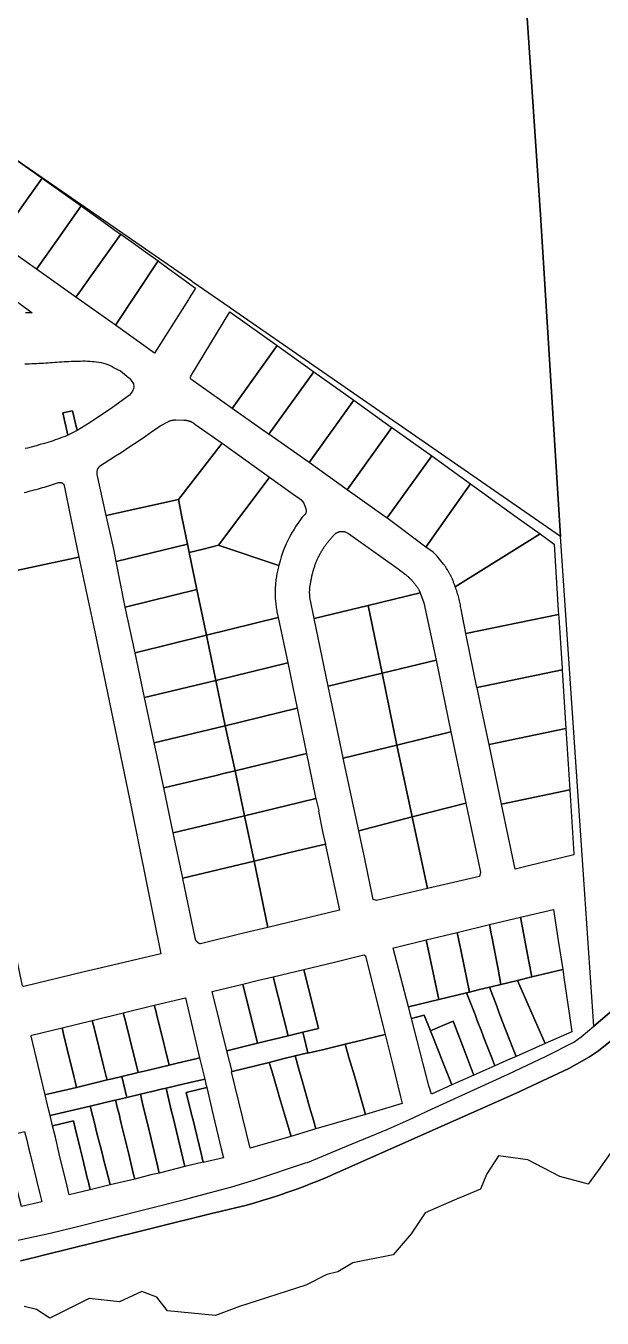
# Model space of a CAD drawing. Header units: metres. Extents: x 3 to 1005126, y 39 to 4383651.
# Drawn here: x 493568.1 to 493767.5, y 4357018 to 4357465.3 of the extents above; entities that cross this region are included whole.
import ezdxf

# ---------------------------------------------------------------- set-up
doc = ezdxf.new("R2010")
doc.units = ezdxf.units.M
doc.header["$MEASUREMENT"] = 0
doc.layers.add('TM_Llucmajor', color=7, linetype='Continuous')

msp = doc.modelspace()

# ---------------------------------------------------------------- linework, layer by layer
at = {"layer": 'TM_Llucmajor', "linetype": 'Continuous', "flags": 128}
for points in [[(493772.34, 4357125.59), (493764.61, 4357119.01), (493761.18, 4357169.81), (493753.15, 4357288.52), (493746.29, 4357398.07), (493746.28, 4357398.2), (493729.61, 4357645.42), (493728.37, 4357663.77), (493834.2, 4357673.84)], [(493729.61, 4357645.42), (493746.28, 4357398.2), (493746.29, 4357398.07), (493753.15, 4357288.52), (493638.93, 4357367.57), (493638.48, 4357367.88), (493625.87, 4357376.6), (493625.47, 4357376.88), (493561.35, 4357421.26), (493525.48, 4357447.17), (493523.63, 4357448.49), (493520.56, 4357450.67), (493518.77, 4357451.94), (493504.33, 4357462.18), (493485.79, 4357475.32)], [(493551.22, 4357380), (493570.26, 4357365.95), (493567.94, 4357365.96)], [(493567.72, 4357348.29), (493568.52, 4357348.32), (493569.32, 4357348.35), (493570.12, 4357348.39), (493570.93, 4357348.42), (493571.73, 4357348.46), (493572.53, 4357348.5), (493573.33, 4357348.54), (493574.14, 4357348.58), (493574.94, 4357348.62), (493575.74, 4357348.67), (493576.54, 4357348.73), (493577.34, 4357348.79), (493578.14, 4357348.85), (493578.94, 4357348.91), (493579.74, 4357348.97), (493580.54, 4357349.03), (493581.35, 4357349.08), (493582.15, 4357349.13), (493582.95, 4357349.17), (493583.75, 4357349.21), (493584.56, 4357349.23), (493585.36, 4357349.26), (493586.16, 4357349.28), (493586.97, 4357349.29), (493587.77, 4357349.31), (493588.57, 4357349.31), (493589.37, 4357349.29), (493590.17, 4357349.24), (493590.97, 4357349.17), (493591.77, 4357349.08), (493592.57, 4357348.97), (493593.37, 4357348.85), (493594.17, 4357348.72), (493594.97, 4357348.55), (493595.74, 4357348.34), (493596.5, 4357348.06), (493597.22, 4357347.71), (493597.93, 4357347.34), (493598.64, 4357346.97), (493599.35, 4357346.6), (493600.07, 4357346.23), (493600.78, 4357345.86), (493603.67, 4357343.5), (493603.89, 4357343.3), (493604.29, 4357342.85), (493605.37, 4357341.39), (493605.41, 4357340.29), (493605.36, 4357339.77), (493604.93, 4357338.8), (493604, 4357337.48), (493598.03, 4357333.15), (493590.3, 4357328.01), (493585.79, 4357325.25), (493584.24, 4357332.09), (493580.87, 4357331.33), (493582.61, 4357323.59), (493581.9, 4357323.32), (493581.17, 4357323.04), (493580.45, 4357322.77), (493579.72, 4357322.5), (493579, 4357322.22), (493578.27, 4357321.95), (493577.54, 4357321.69), (493576.8, 4357321.45), (493576.06, 4357321.22), (493575.32, 4357321), (493574.58, 4357320.79), (493573.08, 4357320.37), (493572.33, 4357320.17), (493571.59, 4357319.96), (493568.59, 4357319.16), (493567.84, 4357318.97)], [(493567.43, 4357303.75), (493568.15, 4357303.93), (493568.86, 4357304.11), (493569.57, 4357304.3), (493570.28, 4357304.49), (493570.99, 4357304.68), (493571.69, 4357304.87), (493572.4, 4357305.07), (493573.11, 4357305.27), (493573.81, 4357305.47), (493574.52, 4357305.67), (493575.22, 4357305.88), (493575.92, 4357306.09), (493576.62, 4357306.3), (493577.32, 4357306.52), (493578.02, 4357306.74), (493578.72, 4357306.96), (493579.42, 4357307.18), (493579.55, 4357307.22), (493579.62, 4357307.23), (493579.69, 4357307.24), (493579.76, 4357307.25), (493579.84, 4357307.25), (493579.91, 4357307.25), (493579.98, 4357307.25), (493580.06, 4357307.24), (493580.13, 4357307.23), (493580.21, 4357307.22), (493580.28, 4357307.2), (493580.36, 4357307.18), (493580.43, 4357307.16), (493580.51, 4357307.13), (493580.65, 4357307.06), (493580.71, 4357307.02), (493580.78, 4357306.97), (493580.84, 4357306.93), (493580.9, 4357306.88), (493580.96, 4357306.83), (493581.06, 4357306.72), (493581.11, 4357306.66), (493581.15, 4357306.6), (493581.19, 4357306.54), (493581.23, 4357306.48), (493581.27, 4357306.42), (493581.3, 4357306.36), (493581.35, 4357306.23), (493583.54, 4357295.4), (493586.38, 4357281.41), (493537.76, 4357271)], [(493554.11, 4357042.54), (493576.46, 4357047.38), (493584.97, 4357049.44), (493622.95, 4357059.08), (493626.34, 4357059.94), (493639.4, 4357063.43), (493647.66, 4357065.96), (493664.8, 4357071.71), (493665.5, 4357071.91), (493679.03, 4357077.49), (493693.31, 4357083.38), (493693.59, 4357083.49), (493700.86, 4357086.7), (493708.44, 4357090.32), (493734.98, 4357102.47), (493748.17, 4357108.62), (493757.68, 4357113.56), (493760.26, 4357115.31), (493764.61, 4357119.01), (493764.61, 4357119.01), (493772.34, 4357125.59)], [(493772.19, 4357115.3), (493766.3, 4357110.48), (493763.1, 4357108.4), (493755.97, 4357104.39), (493746.84, 4357100.15), (493737.49, 4357095.77), (493675.93, 4357068.37), (493675.12, 4357068.02), (493672.37, 4357066.82), (493669.6, 4357065.67), (493666.82, 4357064.55), (493664.02, 4357063.47), (493661.2, 4357062.44), (493658.38, 4357061.44), (493655.53, 4357060.48), (493652.68, 4357059.56), (493649.81, 4357058.68), (493646.93, 4357057.83), (493644.04, 4357057.03), (493641.14, 4357056.27), (493638.22, 4357055.55), (493635.3, 4357054.87), (493632.37, 4357054.23), (493592.86, 4357044.35), (493573.66, 4357039.63), (493572.04, 4357039.24), (493569.12, 4357038.55), (493566.2, 4357037.88)], [(493566.2, 4357037.88), (493569.12, 4357038.55), (493572.04, 4357039.24), (493573.66, 4357039.63), (493592.86, 4357044.35), (493632.37, 4357054.23), (493635.3, 4357054.87), (493638.22, 4357055.55), (493641.14, 4357056.27), (493644.04, 4357057.03), (493646.93, 4357057.83), (493649.81, 4357058.68), (493652.68, 4357059.56), (493655.53, 4357060.48), (493658.38, 4357061.44), (493661.2, 4357062.44), (493664.02, 4357063.47), (493666.82, 4357064.55), (493669.6, 4357065.67), (493672.37, 4357066.82), (493675.12, 4357068.02), (493675.93, 4357068.37), (493737.49, 4357095.77), (493746.84, 4357100.15), (493755.97, 4357104.39), (493763.1, 4357108.4), (493766.3, 4357110.48), (493772.19, 4357115.3)], [(493771.86, 4357077.33), (493766.13, 4357069.08), (493765.85, 4357068.67), (493762.64, 4357064.41), (493761.1, 4357064.83), (493752.86, 4357067.07), (493741.83, 4357072.77), (493731.69, 4357074.19), (493727.6, 4357067.96), (493726.71, 4357065.74), (493725.47, 4357062.63), (493718.25, 4357059.63), (493718.18, 4357059.6), (493706.26, 4357054.45), (493701.46, 4357047.15), (493695.23, 4357039.86), (493681.18, 4357037.19), (493676.02, 4357033.99), (493672.29, 4357033.1), (493664.99, 4357029.37), (493642.05, 4357022.07), (493633.69, 4357018.87), (493617.15, 4357020.47), (493613.41, 4357025.27), (493608.26, 4357027.23), (493600.43, 4357023.67), (493589.93, 4357024.74), (493576.42, 4357017.99), (493571.79, 4357021.01), (493567.52, 4357022.07)]]:
    msp.add_lwpolyline(points, dxfattribs=at)
for points in [[(493558.17, 4357390.7), (493544.87, 4357400.16), (493560.28, 4357422.09), (493573.7, 4357412.59), (493568.83, 4357405.72), (493563.08, 4357397.62), (493558.17, 4357390.7)], [(493571.78, 4357381.04), (493558.17, 4357390.7), (493563.08, 4357397.62), (493568.83, 4357405.72), (493573.7, 4357412.59), (493577, 4357410.23), (493587.16, 4357402.99), (493579.34, 4357391.82), (493575.48, 4357386.32), (493571.78, 4357381.04)], [(493585.38, 4357371.4), (493571.78, 4357381.04), (493575.48, 4357386.32), (493579.34, 4357391.82), (493587.16, 4357402.99), (493595.06, 4357397.35), (493599.38, 4357394.27), (493600.96, 4357393.14), (493590.59, 4357378.67), (493586.98, 4357373.63), (493585.38, 4357371.4)], [(493599.04, 4357361.71), (493585.38, 4357371.4), (493586.98, 4357373.63), (493590.59, 4357378.67), (493600.96, 4357393.14), (493606.14, 4357389.46), (493609.46, 4357387.08), (493613.84, 4357383.96), (493599.04, 4357361.71)], [(493624.65, 4357371.07), (493624.33, 4357370.56), (493612.64, 4357352.06), (493599.04, 4357361.71), (493613.84, 4357383.96), (493613.94, 4357383.89), (493617.1, 4357381.59), (493621.41, 4357378.46), (493621.56, 4357378.35), (493624.72, 4357376.04), (493626.83, 4357374.51), (493626.22, 4357373.54), (493624.65, 4357371.07)], [(493639.52, 4357332.89), (493625.21, 4357343.02), (493625.1, 4357343.22), (493625.03, 4357343.5), (493625.06, 4357343.75), (493625.17, 4357344), (493638.68, 4357366.29), (493655, 4357354.67), (493639.52, 4357332.89)], [(493652.21, 4357323.91), (493652.09, 4357323.99), (493639.52, 4357332.89), (493655, 4357354.67), (493667.73, 4357345.6), (493652.21, 4357323.91)], [(493666.12, 4357314.13), (493652.21, 4357323.91), (493667.73, 4357345.6), (493681.56, 4357335.71), (493666.12, 4357314.13)], [(493679.29, 4357304.65), (493666.12, 4357314.13), (493681.56, 4357335.71), (493694.55, 4357326.41), (493694.76, 4357326.26), (493679.29, 4357304.65)], [(493582.61, 4357323.59), (493580.87, 4357331.33), (493584.24, 4357332.09), (493585.79, 4357325.25), (493582.61, 4357323.59)], [(493595.9, 4357295.81), (493592.77, 4357309.95), (493592.73, 4357310.15), (493592.71, 4357310.35), (493592.7, 4357310.46), (493592.7, 4357310.79), (493592.71, 4357310.9), (493592.73, 4357311.01), (493592.74, 4357311.12), (493592.76, 4357311.24), (493592.82, 4357311.46), (493592.86, 4357311.57), (493592.89, 4357311.69), (493592.94, 4357311.8), (493592.98, 4357311.9), (493593.03, 4357312.01), (493593.09, 4357312.11), (493593.15, 4357312.22), (493593.21, 4357312.32), (493593.27, 4357312.41), (493593.34, 4357312.51), (493593.41, 4357312.6), (493593.48, 4357312.68), (493593.55, 4357312.77), (493593.63, 4357312.85), (493593.71, 4357312.92), (493593.79, 4357313), (493593.87, 4357313.06), (493593.95, 4357313.13), (493595.22, 4357313.92), (493599.15, 4357316.41), (493600.45, 4357317.26), (493601.75, 4357318.1), (493603.05, 4357318.96), (493605.63, 4357320.68), (493606.92, 4357321.55), (493609.48, 4357323.31), (493610.75, 4357324.19), (493612.02, 4357325.08), (493613.29, 4357325.98), (493614.55, 4357326.88), (493617.46, 4357328.38), (493617.61, 4357328.44), (493617.76, 4357328.49), (493617.91, 4357328.55), (493618.06, 4357328.6), (493618.21, 4357328.64), (493618.37, 4357328.69), (493618.52, 4357328.73), (493618.68, 4357328.77), (493618.83, 4357328.8), (493618.99, 4357328.83), (493619.15, 4357328.86), (493619.31, 4357328.89), (493619.46, 4357328.92), (493619.62, 4357328.94), (493619.78, 4357328.95), (493619.94, 4357328.97), (493622.76, 4357328.87), (493622.89, 4357328.86), (493623.01, 4357328.85), (493623.14, 4357328.84), (493623.27, 4357328.83), (493623.39, 4357328.81), (493623.52, 4357328.79), (493623.65, 4357328.77), (493623.78, 4357328.75), (493623.9, 4357328.72), (493624.03, 4357328.69), (493624.15, 4357328.66), (493624.28, 4357328.63), (493624.4, 4357328.59), (493624.53, 4357328.55), (493624.65, 4357328.51), (493624.77, 4357328.47), (493624.89, 4357328.42), (493625.01, 4357328.37), (493625.13, 4357328.32), (493625.25, 4357328.27), (493625.37, 4357328.21), (493625.48, 4357328.15), (493625.6, 4357328.09), (493625.71, 4357328.03), (493625.82, 4357327.97), (493625.93, 4357327.9), (493626.04, 4357327.83), (493626.15, 4357327.76), (493626.25, 4357327.69), (493626.36, 4357327.61), (493626.46, 4357327.54), (493626.56, 4357327.46), (493635.99, 4357320.82), (493620.91, 4357301.38), (493595.9, 4357295.81)], [(493692.47, 4357295.4), (493679.29, 4357304.65), (493694.76, 4357326.26), (493708.52, 4357316.44), (493693.3, 4357295.4), (493693.02, 4357295.01), (493692.95, 4357295.06), (493692.47, 4357295.4)], [(493635.99, 4357320.82), (493652.42, 4357309.06), (493652.27, 4357308.86), (493634.78, 4357285.54), (493629.42, 4357284.14), (493624.59, 4357282.96), (493624, 4357285.9), (493622.1, 4357295.4), (493620.91, 4357301.38), (493635.99, 4357320.82)], [(493706.47, 4357284.9), (493693.02, 4357295.01), (493693.3, 4357295.4), (493708.52, 4357316.44), (493721.91, 4357306.82), (493713.87, 4357295.4), (493706.47, 4357284.9)], [(493655.87, 4357279.34), (493655.86, 4357279.28), (493655.68, 4357278.51), (493655.66, 4357278.52), (493655.66, 4357278.51), (493634.95, 4357285.48), (493634.78, 4357285.54), (493652.27, 4357308.86), (493652.42, 4357309.06), (493660.62, 4357303.23), (493662.73, 4357301.73), (493663.19, 4357301.36), (493663.95, 4357300.58), (493664.27, 4357300.1), (493664.78, 4357298.85), (493665.03, 4357297.77), (493665.04, 4357297.2), (493664.94, 4357296.65), (493664.57, 4357296.2), (493663.72, 4357295.19), (493662.45, 4357293.43), (493661.55, 4357292.11), (493660.88, 4357291.06), (493660.57, 4357290.55), (493660.27, 4357290.04), (493659.38, 4357288.51), (493658.11, 4357285.99), (493657.12, 4357283.54), (493656.45, 4357281.53), (493656.04, 4357280.07), (493655.87, 4357279.34)], [(493716.68, 4357271.1), (493716.6, 4357271.37), (493716.51, 4357271.63), (493716.42, 4357271.89), (493716.32, 4357272.16), (493716.23, 4357272.42), (493716.13, 4357272.68), (493716.02, 4357272.94), (493715.92, 4357273.2), (493715.81, 4357273.46), (493715.7, 4357273.72), (493715.59, 4357273.97), (493715.47, 4357274.23), (493715.35, 4357274.48), (493715.23, 4357274.74), (493715.1, 4357274.99), (493714.98, 4357275.24), (493714.85, 4357275.49), (493714.71, 4357275.73), (493714.58, 4357275.98), (493714.44, 4357276.22), (493714.3, 4357276.47), (493714.16, 4357276.71), (493714.01, 4357276.95), (493713.86, 4357277.18), (493713.71, 4357277.42), (493713.56, 4357277.65), (493713.4, 4357277.89), (493713.25, 4357278.12), (493713.09, 4357278.35), (493712.92, 4357278.57), (493712.76, 4357278.8), (493712.59, 4357279.02), (493711.28, 4357280.71), (493710.4, 4357281.71), (493708.99, 4357283.15), (493706.47, 4357284.9), (493713.87, 4357295.4), (493721.91, 4357306.82), (493737.74, 4357295.4), (493746.02, 4357289.43), (493716.68, 4357271.1)], [(493595.99, 4357295.4), (493595.9, 4357295.81), (493620.91, 4357301.38), (493622.1, 4357295.4), (493624, 4357285.9), (493599.33, 4357279.89), (493598.47, 4357284.18), (493595.99, 4357295.4)], [(493667.83, 4357260.15), (493666.54, 4357266.42), (493666.51, 4357266.62), (493666.47, 4357266.81), (493666.44, 4357267.01), (493666.42, 4357267.21), (493666.39, 4357267.41), (493666.37, 4357267.61), (493666.35, 4357267.81), (493666.33, 4357268.01), (493666.32, 4357268.21), (493666.31, 4357268.41), (493666.3, 4357268.61), (493666.29, 4357268.82), (493666.29, 4357269.02), (493666.29, 4357269.22), (493666.29, 4357269.42), (493666.29, 4357269.62), (493666.3, 4357269.82), (493666.3, 4357270.03), (493666.32, 4357270.23), (493666.33, 4357270.43), (493666.35, 4357270.63), (493666.36, 4357270.83), (493666.39, 4357271.03), (493666.41, 4357271.23), (493666.44, 4357271.43), (493666.46, 4357271.63), (493666.5, 4357271.83), (493666.53, 4357272.03), (493666.57, 4357272.22), (493666.61, 4357272.42), (493666.65, 4357272.61), (493666.69, 4357272.81), (493666.73, 4357273.1), (493666.78, 4357273.39), (493666.83, 4357273.68), (493666.88, 4357273.97), (493666.94, 4357274.26), (493667, 4357274.54), (493667.06, 4357274.83), (493667.12, 4357275.12), (493667.19, 4357275.41), (493667.26, 4357275.7), (493667.34, 4357275.98), (493667.41, 4357276.27), (493667.49, 4357276.56), (493667.57, 4357276.84), (493667.66, 4357277.13), (493667.75, 4357277.41), (493667.84, 4357277.7), (493667.93, 4357277.98), (493668.03, 4357278.26), (493668.13, 4357278.54), (493668.23, 4357278.82), (493668.34, 4357279.1), (493668.45, 4357279.38), (493668.56, 4357279.66), (493668.68, 4357279.94), (493668.79, 4357280.21), (493668.91, 4357280.49), (493669.04, 4357280.76), (493669.16, 4357281.03), (493669.29, 4357281.3), (493669.42, 4357281.57), (493669.56, 4357281.84), (493669.69, 4357282.11), (493669.83, 4357282.38), (493669.98, 4357282.64), (493670.12, 4357282.9), (493670.27, 4357283.16), (493670.42, 4357283.42), (493670.57, 4357283.68), (493670.73, 4357283.94), (493670.88, 4357284.19), (493671.04, 4357284.44), (493671.21, 4357284.7), (493671.37, 4357284.94), (493671.54, 4357285.19), (493671.71, 4357285.44), (493671.88, 4357285.68), (493672.06, 4357285.92), (493672.23, 4357286.16), (493672.41, 4357286.4), (493672.59, 4357286.64), (493672.78, 4357286.87), (493672.96, 4357287.1), (493673.15, 4357287.33), (493673.34, 4357287.56), (493673.53, 4357287.78), (493673.73, 4357288), (493673.92, 4357288.23), (493674.12, 4357288.44), (493674.32, 4357288.66), (493674.52, 4357288.87), (493674.73, 4357289.08), (493674.93, 4357289.29), (493675.14, 4357289.5), (493675.23, 4357289.57), (493675.32, 4357289.63), (493675.41, 4357289.7), (493675.5, 4357289.76), (493675.6, 4357289.82), (493675.7, 4357289.87), (493675.8, 4357289.93), (493675.9, 4357289.98), (493676.01, 4357290.03), (493676.11, 4357290.07), (493676.22, 4357290.11), (493676.33, 4357290.15), (493676.44, 4357290.18), (493676.55, 4357290.21), (493676.67, 4357290.24), (493676.78, 4357290.26), (493676.9, 4357290.28), (493677.01, 4357290.3), (493677.13, 4357290.31), (493677.24, 4357290.32), (493677.36, 4357290.33), (493677.48, 4357290.33), (493677.59, 4357290.33), (493677.71, 4357290.32), (493677.82, 4357290.31), (493677.93, 4357290.3), (493678.05, 4357290.29), (493678.16, 4357290.27), (493678.27, 4357290.25), (493678.38, 4357290.22), (493678.48, 4357290.19), (493678.59, 4357290.16), (493679.74, 4357289.56), (493696.91, 4357277.33), (493699.48, 4357275.38), (493699.66, 4357275.24), (493699.83, 4357275.09), (493700, 4357274.95), (493700.18, 4357274.8), (493700.35, 4357274.65), (493700.52, 4357274.49), (493700.68, 4357274.34), (493700.85, 4357274.18), (493701.01, 4357274.02), (493701.17, 4357273.86), (493701.33, 4357273.7), (493701.49, 4357273.53), (493701.64, 4357273.36), (493701.8, 4357273.19), (493701.95, 4357273.02), (493702.1, 4357272.85), (493702.25, 4357272.68), (493702.39, 4357272.5), (493702.54, 4357272.32), (493702.68, 4357272.14), (493702.82, 4357271.96), (493702.95, 4357271.78), (493703.09, 4357271.59), (493703.22, 4357271.41), (493703.35, 4357271.22), (493703.48, 4357271.03), (493703.6, 4357270.84), (493703.72, 4357270.65), (493703.84, 4357270.46), (493703.96, 4357270.26), (493704.08, 4357270.07), (493704.19, 4357269.87), (493704.51, 4357269.02), (493686.52, 4357264.67), (493667.83, 4357260.15)], [(493720.38, 4357255.02), (493718.71, 4357263.36), (493718.63, 4357263.85), (493718.55, 4357264.35), (493718.46, 4357264.84), (493718.36, 4357265.33), (493718.26, 4357265.82), (493718.15, 4357266.31), (493718.03, 4357266.8), (493717.91, 4357267.29), (493717.78, 4357267.77), (493717.64, 4357268.25), (493717.49, 4357268.73), (493717.34, 4357269.21), (493717.19, 4357269.69), (493717.02, 4357270.16), (493716.86, 4357270.63), (493716.68, 4357271.1), (493746.02, 4357289.43), (493750.97, 4357285.87), (493752.3, 4357262.92), (493752.4, 4357261.53), (493720.38, 4357255.02)], [(493602.5, 4357264.12), (493599.33, 4357279.89), (493624, 4357285.9), (493624.59, 4357282.96), (493627.25, 4357270.18), (493602.5, 4357264.12)], [(493629.42, 4357284.14), (493634.78, 4357285.54), (493634.95, 4357285.48), (493655.66, 4357278.51), (493655.53, 4357278.03), (493655.4, 4357277.54), (493655.28, 4357277.05), (493655.16, 4357276.56), (493655.06, 4357276.06), (493654.96, 4357275.57), (493654.87, 4357275.07), (493654.78, 4357274.57), (493654.7, 4357274.07), (493654.63, 4357273.56), (493654.57, 4357273.06), (493654.51, 4357272.55), (493654.47, 4357272.04), (493654.43, 4357271.54), (493654.39, 4357271.03), (493654.37, 4357270.52), (493654.35, 4357270.01), (493654.34, 4357269.5), (493654.34, 4357268.99), (493654.34, 4357268.48), (493654.35, 4357267.98), (493654.37, 4357267.47), (493654.4, 4357266.96), (493654.44, 4357266.45), (493654.48, 4357265.95), (493654.53, 4357265.44), (493654.59, 4357264.94), (493654.65, 4357264.44), (493654.72, 4357263.94), (493654.8, 4357263.44), (493654.89, 4357262.94), (493654.98, 4357262.45), (493655.4, 4357260.48), (493630.55, 4357254.37), (493627.25, 4357270.18), (493624.59, 4357282.96), (493629.42, 4357284.14)], [(493586.38, 4357281.41), (493591.93, 4357255.58), (493604.68, 4357194.39), (493614.74, 4357144.14), (493594.22, 4357139.3), (493588.26, 4357137.9), (493567.34, 4357132.74), (493566.89, 4357133.06), (493549.95, 4357213.22), (493537.76, 4357271), (493586.38, 4357281.41)], [(493605.85, 4357248.3), (493602.5, 4357264.12), (493627.25, 4357270.18), (493630.55, 4357254.37), (493605.85, 4357248.3)], [(493691.36, 4357241.24), (493686.52, 4357264.67), (493704.51, 4357269.02), (493705.78, 4357265.58), (493710.09, 4357245.77), (493691.36, 4357241.24)], [(493672.66, 4357236.71), (493667.83, 4357260.15), (493686.52, 4357264.67), (493691.36, 4357241.24), (493672.66, 4357236.71)], [(493633.81, 4357238.73), (493630.55, 4357254.37), (493655.4, 4357260.48), (493658.74, 4357244.78), (493633.81, 4357238.73)], [(493724.13, 4357236.28), (493720.62, 4357253.83), (493720.38, 4357255.02), (493752.4, 4357261.53), (493752.48, 4357260.37), (493753.68, 4357242.94), (493753.72, 4357242.37), (493753.66, 4357242.36), (493724.21, 4357236.3), (493724.13, 4357236.28)], [(493609.17, 4357232.83), (493605.85, 4357248.3), (493630.55, 4357254.37), (493633.81, 4357238.73), (493609.17, 4357232.83)], [(493637.07, 4357223.03), (493633.81, 4357238.73), (493658.74, 4357244.78), (493661.92, 4357229.16), (493637.07, 4357223.03)], [(493696.5, 4357216.34), (493691.36, 4357241.24), (493710.09, 4357245.77), (493715.13, 4357220.96), (493696.5, 4357216.34)], [(493677.94, 4357211.82), (493677.92, 4357211.9), (493672.66, 4357236.71), (493691.36, 4357241.24), (493696.5, 4357216.34), (493677.94, 4357211.82)], [(493728.38, 4357216.5), (493725.77, 4357228.89), (493724.23, 4357236.2), (493724.21, 4357236.3), (493753.66, 4357242.36), (493753.67, 4357242.24), (493754.95, 4357222.09), (493728.38, 4357216.5)], [(493612.53, 4357217.15), (493609.17, 4357232.83), (493633.81, 4357238.73), (493637.07, 4357223.03), (493612.53, 4357217.15)], [(493640.51, 4357207.44), (493637.07, 4357223.03), (493661.92, 4357229.16), (493665.19, 4357213.4), (493640.51, 4357207.44)], [(493615.83, 4357201.53), (493612.85, 4357215.65), (493612.53, 4357217.15), (493637.07, 4357223.03), (493640.51, 4357207.44), (493636.02, 4357206.36), (493633.89, 4357205.86), (493615.83, 4357201.53)], [(493732.7, 4357195.95), (493728.38, 4357216.5), (493754.95, 4357222.09), (493756.3, 4357200.91), (493732.7, 4357195.95)], [(493701.79, 4357191.48), (493696.5, 4357216.34), (493715.13, 4357220.96), (493720.36, 4357196.26), (493701.79, 4357191.48)], [(493643.73, 4357191.9), (493640.51, 4357207.44), (493665.19, 4357213.4), (493668.22, 4357198.74), (493668.44, 4357197.82), (493658.08, 4357195.34), (493643.73, 4357191.9)], [(493683.3, 4357186.72), (493677.94, 4357211.82), (493696.5, 4357216.34), (493701.79, 4357191.48), (493683.3, 4357186.72)], [(493619.1, 4357186), (493615.83, 4357201.53), (493633.89, 4357205.86), (493636.02, 4357206.36), (493640.51, 4357207.44), (493643.73, 4357191.9), (493619.1, 4357186)], [(493756.3, 4357200.91), (493757.72, 4357178.67), (493757.74, 4357178.34), (493741.59, 4357174.41), (493737.44, 4357173.4), (493735.13, 4357184.37), (493732.7, 4357195.95), (493756.3, 4357200.91)], [(493647.1, 4357176.21), (493643.73, 4357191.9), (493658.08, 4357195.34), (493668.44, 4357197.82), (493669.42, 4357193.71), (493669.34, 4357193.51), (493670.91, 4357185.85), (493671.74, 4357182.07), (493661.8, 4357179.69), (493647.1, 4357176.21)], [(493707.07, 4357166.66), (493701.79, 4357191.48), (493720.36, 4357196.26), (493725.41, 4357172.31), (493725.1, 4357170.91), (493707.07, 4357166.66)], [(493622.41, 4357170.3), (493619.1, 4357186), (493643.73, 4357191.9), (493647.1, 4357176.21), (493622.41, 4357170.3)], [(493707.07, 4357166.66), (493689.42, 4357162.5), (493688.33, 4357162.84), (493685.45, 4357176.44), (493683.3, 4357186.72), (493701.79, 4357191.48), (493707.07, 4357166.66)], [(493651.86, 4357153.25), (493647.1, 4357176.21), (493661.8, 4357179.69), (493671.74, 4357182.07), (493671.81, 4357181.73), (493676.61, 4357159.2), (493651.86, 4357153.25)], [(493651.86, 4357153.25), (493643.86, 4357151.33), (493628.54, 4357147.51), (493628.46, 4357147.53), (493628.37, 4357147.56), (493628.29, 4357147.59), (493628.2, 4357147.62), (493628.12, 4357147.66), (493628.04, 4357147.7), (493627.95, 4357147.74), (493627.87, 4357147.79), (493627.79, 4357147.84), (493627.72, 4357147.89), (493627.64, 4357147.95), (493627.57, 4357148.01), (493627.49, 4357148.07), (493627.42, 4357148.13), (493627.36, 4357148.2), (493627.29, 4357148.27), (493627.23, 4357148.34), (493627.17, 4357148.42), (493627.11, 4357148.5), (493627.06, 4357148.57), (493627.01, 4357148.66), (493626.96, 4357148.74), (493626.92, 4357148.82), (493626.88, 4357148.91), (493626.84, 4357148.99), (493626.81, 4357149.08), (493626.78, 4357149.16), (493626.75, 4357149.25), (493626.73, 4357149.34), (493626.71, 4357149.43), (493626.69, 4357149.51), (493626.68, 4357149.6), (493622.44, 4357170.16), (493622.41, 4357170.3), (493647.1, 4357176.21), (493651.86, 4357153.25)], [(493742.18, 4357141.44), (493739.29, 4357156.74), (493750.63, 4357159.38), (493752.35, 4357148.75), (493753.9, 4357138.69), (493747.07, 4357137.03), (493743.19, 4357136.09), (493742.18, 4357141.44)], [(493731.28, 4357139.88), (493729.35, 4357150.08), (493729.17, 4357151.04), (493728.57, 4357154.25), (493739.29, 4357156.74), (493742.18, 4357141.44), (493743.19, 4357136.09), (493738.26, 4357134.89), (493734.87, 4357134.07), (493732.48, 4357133.49), (493731.48, 4357138.84), (493731.28, 4357139.88)], [(493710.95, 4357128.28), (493706.66, 4357148.93), (493717.36, 4357151.53), (493717.94, 4357148.71), (493718.61, 4357145.52), (493719.78, 4357139.84), (493721.64, 4357130.87), (493720.61, 4357130.62), (493710.95, 4357128.28)], [(493717.94, 4357148.71), (493717.36, 4357151.53), (493728.57, 4357154.25), (493729.17, 4357151.04), (493729.35, 4357150.08), (493731.28, 4357139.88), (493731.48, 4357138.84), (493732.48, 4357133.49), (493729.6, 4357132.79), (493728.49, 4357132.52), (493724.66, 4357131.59), (493721.64, 4357130.87), (493719.78, 4357139.84), (493718.61, 4357145.52), (493717.94, 4357148.71)], [(493700.46, 4357125.73), (493695.2, 4357146), (493695.43, 4357146.2), (493706.66, 4357148.93), (493710.95, 4357128.28), (493700.46, 4357125.73)], [(493669.41, 4357118.26), (493664.33, 4357138.67), (493674.93, 4357141.26), (493685.05, 4357143.73), (493685.64, 4357143.35), (493690.6, 4357123.39), (493692.41, 4357116.14), (493685.68, 4357114.51), (493684.9, 4357114.32), (493678.58, 4357112.8), (493671.21, 4357111.02), (493670.74, 4357110.91), (493667.57, 4357110.14), (493665.71, 4357109.69), (493665.67, 4357109.85), (493664.5, 4357114.7), (493663.96, 4357116.94), (493667.88, 4357117.89), (493669.41, 4357118.26)], [(493658.82, 4357115.7), (493653.71, 4357136.15), (493664.33, 4357138.67), (493669.41, 4357118.26), (493667.88, 4357117.89), (493663.96, 4357116.94), (493658.82, 4357115.7)], [(493739.38, 4357132.18), (493738.26, 4357134.89), (493743.19, 4357136.09), (493747.07, 4357137.03), (493753.9, 4357138.69), (493754.42, 4357135.09), (493756.33, 4357121.95), (493757.03, 4357117.09), (493747.78, 4357113.01), (493739.88, 4357131.18), (493739.38, 4357132.18)], [(493637.62, 4357110.57), (493632.51, 4357131.02), (493643.11, 4357133.6), (493648.22, 4357113.13), (493637.62, 4357110.57)], [(493648.22, 4357113.13), (493643.11, 4357133.6), (493648.1, 4357134.81), (493653.71, 4357136.15), (493658.82, 4357115.7), (493648.22, 4357113.13)], [(493722.41, 4357125.94), (493720.61, 4357130.62), (493721.64, 4357130.87), (493724.66, 4357131.59), (493728.49, 4357132.52), (493731.03, 4357125.93), (493731.81, 4357123.89), (493732.16, 4357122.97), (493733.08, 4357120.6), (493736.63, 4357111.44), (493737.73, 4357108.57), (493734.19, 4357107), (493730.38, 4357105.32), (493729.32, 4357108.07), (493726.86, 4357114.43), (493725.75, 4357117.31), (493724.32, 4357121), (493723.53, 4357123.04), (493722.41, 4357125.94)], [(493737.73, 4357108.57), (493736.63, 4357111.44), (493733.08, 4357120.6), (493732.16, 4357122.97), (493731.81, 4357123.89), (493731.03, 4357125.93), (493728.49, 4357132.52), (493729.6, 4357132.79), (493732.48, 4357133.49), (493734.87, 4357134.07), (493738.26, 4357134.89), (493739.38, 4357132.18), (493739.88, 4357131.18), (493747.78, 4357113.01), (493737.73, 4357108.57)], [(493612.89, 4357124.82), (493612.53, 4357126.28), (493623.29, 4357128.89), (493628.22, 4357108.11), (493626.9, 4357107.8), (493625.45, 4357107.45), (493620.46, 4357106.25), (493617.65, 4357105.58), (493616.27, 4357111.16), (493615.79, 4357113.08), (493613.24, 4357123.36), (493612.89, 4357124.82)], [(493701.51, 4357121.72), (493700.46, 4357125.73), (493710.95, 4357128.28), (493720.61, 4357130.62), (493722.41, 4357125.94), (493723.53, 4357123.04), (493724.32, 4357121), (493725.75, 4357117.31), (493726.86, 4357114.43), (493729.32, 4357108.07), (493730.38, 4357105.32), (493723.11, 4357102.11), (493722.1, 4357104.74), (493720.32, 4357109.35), (493716.14, 4357120.19), (493715.92, 4357120.76), (493712.41, 4357119.28), (493708.1, 4357117.46), (493705.94, 4357122.89), (493701.51, 4357121.72)], [(493591.81, 4357118.04), (493591.07, 4357121.07), (493601.77, 4357123.67), (493602.51, 4357120.73), (493602.62, 4357120.3), (493605.56, 4357108.59), (493606.48, 4357104.94), (493606.96, 4357103.01), (493601.26, 4357101.65), (493597.99, 4357100.86), (493596.16, 4357100.42), (493595.86, 4357101.65), (493594.71, 4357106.3), (493591.92, 4357117.61), (493591.81, 4357118.04)], [(493602.51, 4357120.73), (493601.77, 4357123.67), (493612.53, 4357126.28), (493612.89, 4357124.82), (493613.24, 4357123.36), (493615.79, 4357113.08), (493616.27, 4357111.16), (493617.65, 4357105.58), (493610.07, 4357103.76), (493606.96, 4357103.01), (493606.48, 4357104.94), (493605.56, 4357108.59), (493602.62, 4357120.3), (493602.51, 4357120.73)], [(493574.76, 4357095.29), (493569.9, 4357115.56), (493570.12, 4357115.99), (493580.61, 4357118.53), (493581.25, 4357115.87), (493582.4, 4357111.08), (493584.65, 4357101.76), (493585.09, 4357099.92), (493585.58, 4357097.88), (493577.06, 4357095.84), (493574.99, 4357095.35), (493574.76, 4357095.29)], [(493582.4, 4357111.08), (493581.25, 4357115.87), (493580.61, 4357118.53), (493591.07, 4357121.07), (493591.81, 4357118.04), (493591.92, 4357117.61), (493594.71, 4357106.3), (493595.86, 4357101.65), (493596.16, 4357100.42), (493587.87, 4357098.44), (493586.53, 4357098.11), (493585.58, 4357097.88), (493585.09, 4357099.92), (493584.65, 4357101.76), (493582.4, 4357111.08)], [(493715.54, 4357098.77), (493708.45, 4357095.52), (493707.55, 4357098.45), (493701.51, 4357121.72), (493705.94, 4357122.89), (493708.1, 4357117.46), (493710.99, 4357110.2), (493711.98, 4357107.72), (493714.5, 4357101.38), (493715.54, 4357098.77)], [(493710.99, 4357110.2), (493708.1, 4357117.46), (493712.41, 4357119.28), (493715.92, 4357120.76), (493716.14, 4357120.19), (493720.32, 4357109.35), (493722.1, 4357104.74), (493723.11, 4357102.11), (493715.54, 4357098.77), (493714.5, 4357101.38), (493711.98, 4357107.72), (493710.99, 4357110.2)], [(493639.43, 4357103.31), (493637.62, 4357110.57), (493648.22, 4357113.13), (493658.82, 4357115.7), (493663.96, 4357116.94), (493664.5, 4357114.7), (493665.67, 4357109.85), (493661.25, 4357108.75), (493657, 4357107.69), (493652.31, 4357106.52), (493639.43, 4357103.31)], [(493679.9, 4357108.25), (493678.58, 4357112.8), (493684.9, 4357114.32), (493685.68, 4357114.51), (493692.41, 4357116.14), (493695.04, 4357105.55), (493697.65, 4357095.07), (493698.35, 4357092.26), (493685.61, 4357088.48), (493684.82, 4357091.39), (493681.77, 4357101.84), (493679.9, 4357108.25)], [(493661.94, 4357106.32), (493661.25, 4357108.75), (493665.67, 4357109.85), (493665.71, 4357109.69), (493667.57, 4357110.14), (493670.74, 4357110.91), (493678.58, 4357112.8), (493679.9, 4357108.25), (493681.77, 4357101.84), (493684.82, 4357091.39), (493685.61, 4357088.48), (493668.45, 4357083.49), (493667.6, 4357086.46), (493666.41, 4357090.64), (493664.62, 4357096.92), (493664.03, 4357099), (493662.08, 4357105.83), (493661.94, 4357106.32)], [(493603, 4357094.37), (493601.26, 4357101.65), (493606.96, 4357103.01), (493610.07, 4357103.76), (493617.65, 4357105.58), (493620.46, 4357106.25), (493625.45, 4357107.45), (493626.9, 4357107.8), (493628.22, 4357108.11), (493629.97, 4357100.74), (493622.89, 4357099.07), (493616.59, 4357097.58), (493614.92, 4357097.19), (493611.79, 4357096.45), (493611.72, 4357096.43), (493607.72, 4357095.49), (493603, 4357094.37)], [(493639.43, 4357103.31), (493652.31, 4357106.52), (493653.16, 4357103.61), (493655.27, 4357096.43), (493655.88, 4357094.36), (493658.92, 4357083.97), (493659.74, 4357081.18), (493659.83, 4357080.88), (493645.74, 4357076.8), (493639.23, 4357103.22), (493639.22, 4357103.26), (493639.43, 4357103.31)], [(493655.88, 4357094.36), (493655.27, 4357096.43), (493653.16, 4357103.61), (493652.31, 4357106.52), (493657, 4357107.69), (493661.25, 4357108.75), (493661.94, 4357106.32), (493662.08, 4357105.83), (493664.03, 4357099), (493664.62, 4357096.92), (493666.41, 4357090.64), (493667.6, 4357086.46), (493668.45, 4357083.49), (493659.83, 4357080.88), (493659.74, 4357081.18), (493658.92, 4357083.97), (493655.88, 4357094.36)], [(493575.96, 4357090.3), (493574.76, 4357095.29), (493574.99, 4357095.35), (493577.06, 4357095.84), (493585.58, 4357097.88), (493586.53, 4357098.11), (493587.87, 4357098.44), (493596.16, 4357100.42), (493597.99, 4357100.86), (493601.26, 4357101.65), (493603, 4357094.37), (493599.14, 4357093.46), (493598, 4357093.19), (493590.31, 4357091.38), (493576.48, 4357088.12), (493575.96, 4357090.3)], [(493622.89, 4357099.07), (493629.97, 4357100.74), (493630.4, 4357098.96), (493630.65, 4357097.89), (493630.66, 4357097.84), (493627.78, 4357097.15), (493623.59, 4357096.15), (493625.3, 4357089.09), (493625.44, 4357088.49), (493625.82, 4357086.94), (493628.73, 4357074.93), (493629.44, 4357071.98), (493623.11, 4357070.46), (493622.41, 4357073.4), (493619.02, 4357087.48), (493618.42, 4357089.97), (493616.96, 4357096.04), (493616.59, 4357097.58), (493622.89, 4357099.07)], [(493608.48, 4357092.31), (493607.72, 4357095.49), (493611.72, 4357096.43), (493611.79, 4357096.45), (493614.92, 4357097.19), (493616.59, 4357097.58), (493616.96, 4357096.04), (493618.42, 4357089.97), (493619.02, 4357087.48), (493622.41, 4357073.4), (493623.11, 4357070.46), (493614.21, 4357068.17), (493613.48, 4357071.24), (493610.81, 4357082.5), (493610.71, 4357082.92), (493608.48, 4357092.31)], [(493630.66, 4357097.84), (493632.34, 4357090.79), (493632.48, 4357090.2), (493635.71, 4357076.58), (493636.44, 4357073.52), (493629.48, 4357071.83), (493629.44, 4357071.98), (493628.73, 4357074.93), (493625.82, 4357086.94), (493625.44, 4357088.49), (493625.3, 4357089.09), (493623.59, 4357096.15), (493627.78, 4357097.15), (493630.66, 4357097.84)], [(493591.21, 4357087.84), (493590.31, 4357091.38), (493598, 4357093.19), (493599.14, 4357093.46), (493599.49, 4357092), (493599.83, 4357090.61), (493600.32, 4357088.59), (493600.57, 4357087.54), (493600.74, 4357086.84), (493601.1, 4357085.37), (493603.56, 4357075.18), (493603.66, 4357074.76), (493605.01, 4357069.19), (493605.25, 4357068.18), (493605.74, 4357066.14), (493597.25, 4357064.11), (493596.74, 4357066.12), (493596.33, 4357067.72), (493596.18, 4357068.29), (493595.09, 4357072.58), (493594.96, 4357073.1), (493594.1, 4357076.49), (493593.46, 4357079.01), (493592.68, 4357082.04), (493591.67, 4357086.04), (493591.21, 4357087.84)], [(493599.49, 4357092), (493599.14, 4357093.46), (493603, 4357094.37), (493607.72, 4357095.49), (493608.48, 4357092.31), (493610.71, 4357082.92), (493610.81, 4357082.5), (493613.48, 4357071.24), (493614.21, 4357068.17), (493611.28, 4357067.63), (493605.74, 4357066.14), (493605.25, 4357068.18), (493605.01, 4357069.19), (493603.66, 4357074.76), (493603.56, 4357075.18), (493601.1, 4357085.37), (493600.74, 4357086.84), (493600.57, 4357087.54), (493600.32, 4357088.59), (493599.83, 4357090.61), (493599.49, 4357092)], [(493577.34, 4357084.52), (493576.48, 4357088.12), (493590.31, 4357091.38), (493591.21, 4357087.84), (493591.67, 4357086.04), (493592.68, 4357082.04), (493593.46, 4357079.01), (493594.1, 4357076.49), (493594.96, 4357073.1), (493595.09, 4357072.58), (493596.18, 4357068.29), (493596.33, 4357067.72), (493596.74, 4357066.12), (493597.25, 4357064.11), (493590.34, 4357062.45), (493589.61, 4357065.46), (493589.46, 4357066.06), (493587.67, 4357073.45), (493586.89, 4357076.66), (493585.52, 4357082.33), (493585.42, 4357082.74), (493584.57, 4357086.25), (493577.34, 4357084.52)], [(493578.28, 4357080.59), (493577.34, 4357084.52), (493584.57, 4357086.25), (493585.42, 4357082.74), (493585.52, 4357082.33), (493586.89, 4357076.66), (493587.67, 4357073.45), (493589.46, 4357066.06), (493589.61, 4357065.46), (493590.34, 4357062.45), (493583.05, 4357060.7), (493582.33, 4357063.69), (493579.64, 4357074.92), (493578.28, 4357080.59)], [(493561.35, 4357077.85), (493560.62, 4357080.83), (493567.65, 4357082.56), (493568.39, 4357079.58), (493569.01, 4357076.99), (493569.56, 4357074.77), (493572.84, 4357061.44), (493573.62, 4357058.25), (493566.56, 4357056.63), (493565.8, 4357059.71), (493563.2, 4357070.3), (493563.08, 4357070.79), (493562.53, 4357073.04), (493561.35, 4357077.85)]]:
    msp.add_lwpolyline(points, close=True, dxfattribs=at)

doc.saveas('drawing.dxf')
